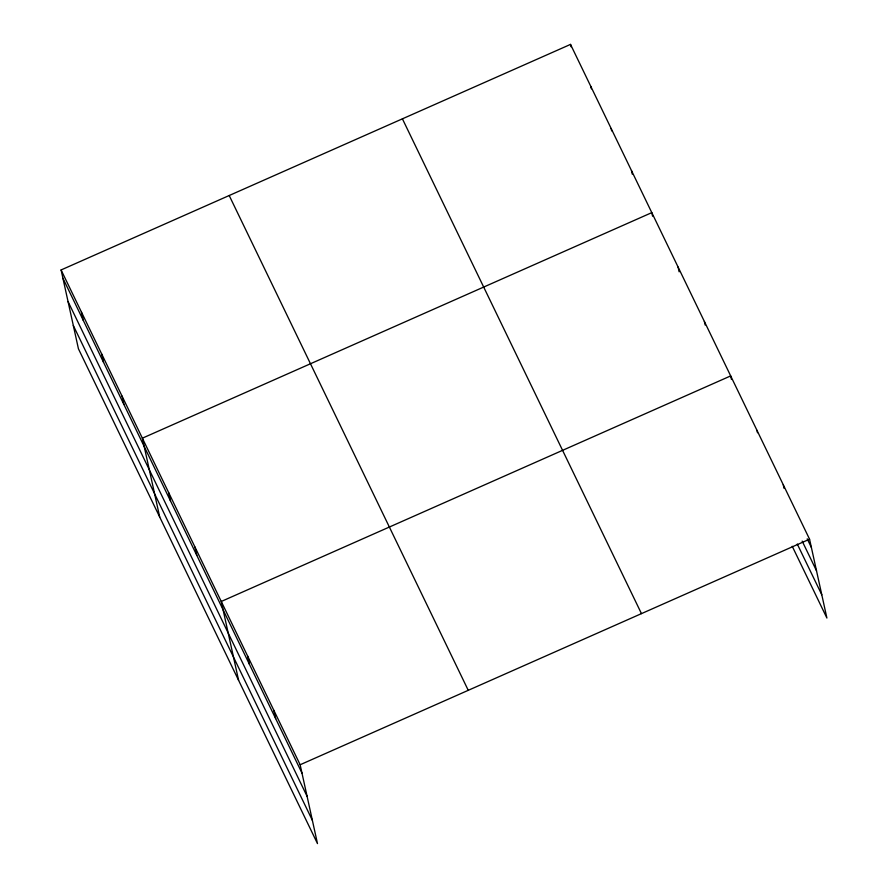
<?xml version="1.0" encoding="UTF-8"?>
<svg xmlns="http://www.w3.org/2000/svg" width="888" height="888" viewBox="0 0 888 888"><rect width="100%" height="100%" fill="white"/><g stroke="black" fill="none" stroke-linecap="round" stroke-linejoin="round"><path stroke-width="1.33" d="M61.094 269.952L300.144 764.757L317.482 843.6L78.433 348.806L61.094 269.952L570.518 44.4L809.567 539.194L826.906 618.048L792.24 546.298M300.144 764.757L809.567 539.194M807.214 538.838L811.399 547.496M802.175 541.092L816.516 570.784M797.28 544.044L821.789 594.76M402.408 118.837L641.458 613.63M229.204 195.527L468.254 690.32M62.926 278.255L301.964 773.06M68.043 301.543L307.093 796.336M73.316 325.519L312.365 820.323M783.272 484.77L784.06 488.333M756.976 430.347L757.497 432.711M731.468 379.476L730.68 375.913L221.256 601.476L238.595 680.319M704.384 321.489L705.172 325.041M678.088 267.055L679.131 271.806M652.58 216.195L651.803 212.632L142.369 438.184L159.707 517.038M631.479 170.574L632.256 174.137M611.155 128.516L611.677 130.891M590.842 86.458L591.364 88.833M570.518 44.4L571.04 46.775M273.848 710.333L275.668 718.625M247.552 655.899L249.384 664.202M194.96 547.041L196.792 555.344M168.665 492.618L170.496 500.921M122.056 396.126L123.876 404.429M101.732 354.068L103.563 362.371M81.418 312.01L83.239 320.313"/></g></svg>
